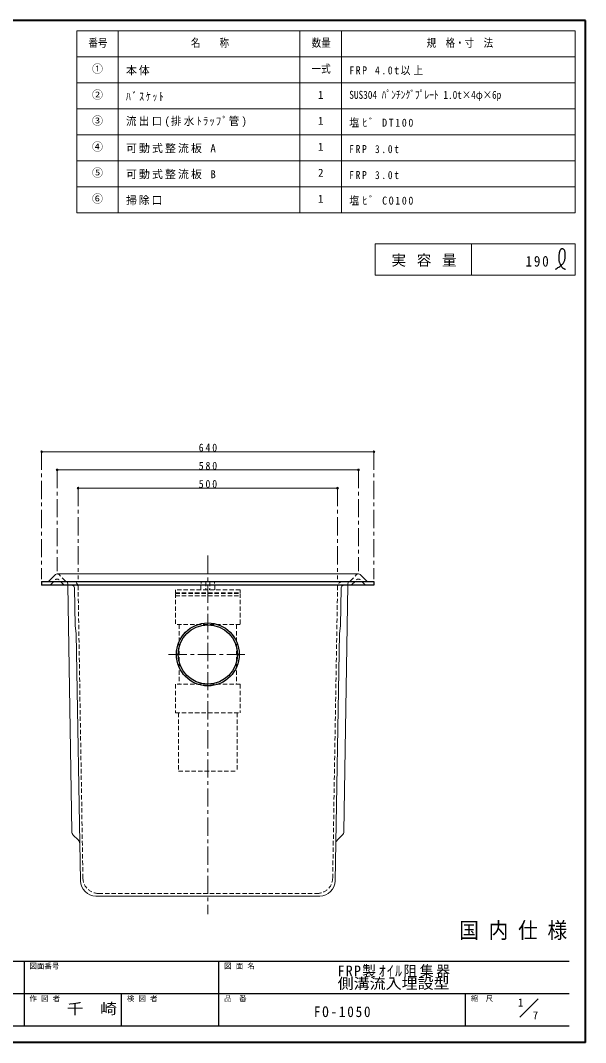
# Model space of a CAD drawing. Units: millimetres at full size, sheet at 1:7; details may follow other scales. Extents: x -1474 to 1361, y -976 to 991.
# Drawn here: x 273 to 1361, y -976 to 991 of the extents above; entities that cross this region are included whole.
import ezdxf
from ezdxf.enums import TextEntityAlignment as Align

# ---------------------------------------------------------------- set-up
doc = ezdxf.new("R2010")
doc.units = ezdxf.units.MM
doc.header["$LTSCALE"] = 7
doc.header["$PDMODE"] = 32
doc.header["$PDSIZE"] = 3.5
doc.linetypes.add('CHAIN1', pattern=[8, 5, -1, 1, -1])
doc.linetypes.add('DASHED1', pattern=[1.8, 1.2, -0.6])
doc.layers.add('0-0_ﾚｲﾔ1', color=7, linetype='Continuous', lineweight=18)
doc.styles.add('ＭＳ ゴシック', font='')
doc.styles.get('ＭＳ ゴシック').set_extended_font_data('MS Gothic')

msp = doc.modelspace()

# ---------------------------------------------------------------- linework, layer by layer
at = {"layer": '0-0_ﾚｲﾔ1', "color": 1, "lineweight": 40}
for p, q in [((1360.996, 991.391), (-1474.004, 991.391)), ((1360.996, -975.609), (1360.996, 991.391)), ((1360.996, -975.609), (-1474.004, -975.609))]:
    msp.add_line(p, q, dxfattribs=at)
at = {"layer": '0-0_ﾚｲﾔ1', "color": 3}
for p, q in [((1340.996, 971.391), (380.996, 971.391)), ((460.996, 621.391), (460.996, 971.391)), ((810.996, 621.391), (810.996, 971.391)), ((890.996, 621.391), (890.996, 971.391)), ((1340.996, 621.391), (1340.996, 971.391)), ((1340.996, 921.391), (380.996, 921.391)), ((1340.996, 871.391), (380.996, 871.391)), ((1340.996, 821.391), (380.996, 821.391)), ((1340.996, 771.391), (380.996, 771.391)), ((1340.996, 721.391), (380.996, 721.391)), ((1340.996, 671.391), (380.996, 671.391)), ((955.996, 561.391), (1340.996, 561.391)), ((1140.996, 501.391), (1140.996, 561.391))]:
    msp.add_line(p, q, dxfattribs=at)
at = {"layer": '0-0_ﾚｲﾔ1', "color": 4, "lineweight": 9}
for p, q in [((313.496, 161.391), (953.496, 161.391)), ((343.496, 126.391), (923.496, 126.391)), ((383.496, 91.391), (883.496, 91.391)), ((371.508, -569.516), (363.61, -95.609)), ((895.483, -569.516), (903.382, -95.609)), ((383.91, -585.739), (374.495, -576.479)), ((883.082, -585.739), (892.497, -576.479))]:
    msp.add_line(p, q, dxfattribs=at)
at = {"layer": '0-0_ﾚｲﾔ1', "color": 4, "linetype": 'CHAIN1', "lineweight": 9}
for p, q in [((313.496, 161.391), (313.496, -83.609)), ((953.496, 161.391), (953.496, -83.609)), ((343.496, 126.391), (343.496, -68.609)), ((923.496, 126.391), (923.496, -68.609)), ((383.496, 91.391), (383.496, -83.609)), ((883.496, 91.391), (883.496, -83.609)), ((633.496, -38.609), (633.496, -728.609)), ((557.996, -228.609), (708.996, -228.609))]:
    msp.add_line(p, q, dxfattribs=at)
at = {"layer": '0-0_ﾚｲﾔ1'}
for p, q in [((328.178, -87.107), (339.923, -75.111)), ((343.496, -73.609), (923.496, -73.609)), ((938.814, -87.107), (927.068, -75.111)), ((377.911, -173.609), (376.691, -100.353)), ((889.08, -173.609), (890.301, -100.353)), ((377.911, -173.609), (380.162, -188.609)), ((889.08, -173.609), (886.83, -188.609)), ((380.162, -188.609), (388.087, -664.109)), ((878.905, -664.109), (886.83, -188.609)), ((418.083, -693.609), (848.909, -693.609)), ((1234.14, -926.964), (1269.496, -891.609))]:
    msp.add_line(p, q, dxfattribs=at)
at = {"layer": '0-0_ﾚｲﾔ1', "color": 4, "linetype": 'DASHED1', "lineweight": 9}
for p, q in [((358.814, -87.107), (347.068, -75.111)), ((908.178, -87.107), (919.923, -75.111)), ((331.121, -94.107), (339.923, -85.117)), ((355.871, -94.107), (347.068, -85.117)), ((363.61, -95.609), (363.493, -88.609)), ((903.382, -95.609), (903.499, -88.609)), ((911.121, -94.107), (919.923, -85.117)), ((935.871, -94.107), (927.068, -85.117)), ((393.004, -659.109), (383.659, -98.427)), ((873.987, -659.109), (883.332, -98.427)), ((423, -688.609), (843.992, -688.609))]:
    msp.add_line(p, q, dxfattribs=at)
at = {"layer": '0-0_ﾚｲﾔ1', "color": 5, "lineweight": 25}
for p, q in [((313.496, -88.609), (313.496, -95.609)), ((313.496, -88.609), (953.496, -88.609)), ((953.496, -95.609), (313.496, -95.609)), ((953.496, -88.609), (953.496, -95.609))]:
    msp.add_line(p, q, dxfattribs=at)
at = {"layer": '0-0_ﾚｲﾔ1', "linetype": 'DASHED1'}
for p, q in [((619.996, -104.609), (620.496, -88.609)), ((629.496, -88.609), (629.996, -104.609)), ((637.496, -88.609), (636.996, -104.609)), ((646.996, -104.609), (646.496, -88.609)), ((570.996, -104.609), (570.996, -110.109)), ((695.996, -104.609), (570.996, -104.609)), ((570.996, -110.109), (695.996, -110.109)), ((570.996, -111.109), (570.996, -171.109)), ((570.996, -116.109), (695.996, -116.109)), ((695.996, -110.109), (695.996, -104.609)), ((695.996, -171.109), (570.996, -171.109)), ((578.496, -171.109), (578.496, -286.109)), ((688.496, -171.109), (688.496, -286.109)), ((695.996, -286.109), (695.996, -341.109)), ((570.996, -341.109), (695.996, -341.109)), ((576.996, -341.109), (576.996, -453.609)), ((689.996, -341.109), (689.996, -453.609)), ((576.996, -453.609), (689.996, -453.609))]:
    msp.add_line(p, q, dxfattribs=at)
at = {"layer": '0-0_ﾚｲﾔ1', "color": 6, "lineweight": 25}
for p, q in [((-1442.504, -819.109), (1329.496, -819.109)), ((279.496, -819.109), (279.496, -944.109)), ((654.496, -944.109), (654.496, -819.109)), ((1329.496, -881.609), (-95.504, -881.609)), ((466.996, -944.109), (466.996, -881.609)), ((1129.496, -944.109), (1129.496, -881.609)), ((1329.496, -944.109), (-1442.504, -944.109))]:
    msp.add_line(p, q, dxfattribs=at)
at = {"layer": '0-0_ﾚｲﾔ1', "color": 3}
for points in [[(1340.996, 621.391), (380.996, 621.391), (380.996, 971.391)], [(955.996, 561.391), (955.996, 501.391), (1340.996, 501.391), (1340.996, 561.391)]]:
    msp.add_lwpolyline(points, dxfattribs=at)
at = {"layer": '0-0_ﾚｲﾔ1', "color": 5, "lineweight": 25}
for points in [[(1303.349, 512.985), (1304.365, 513.57), (1306.109, 514.587), (1307.839, 515.629), (1309.543, 516.712), (1311.211, 517.851), (1312.835, 519.064), (1313.752, 519.806), (1314.425, 520.384), (1315.551, 521.425), (1316.618, 522.524), (1317.611, 523.683), (1318.514, 524.905), (1319.312, 526.192), (1319.72, 526.968), (1320.014, 527.601), (1320.458, 528.722), (1320.827, 529.873), (1321.125, 531.048), (1321.356, 532.238), (1321.525, 533.436), (1321.596, 534.131), (1321.65, 534.85), (1321.703, 536.089), (1321.714, 537.327), (1321.696, 538.568), (1321.66, 539.815), (1321.619, 541.071), (1321.596, 541.805), (1321.576, 542.576), (1321.526, 543.909), (1321.419, 545.232), (1321.211, 546.529), (1320.857, 547.786), (1320.312, 548.985), (1319.891, 549.649), (1319.621, 550.005), (1319.1, 550.584), (1318.519, 551.098), (1317.89, 551.524)], [(1317.89, 551.524), (1317.227, 551.836), (1316.542, 552.01), (1316.139, 552.037), (1315.807, 552.015), (1315.239, 551.892), (1314.682, 551.672), (1314.143, 551.371), (1313.632, 551.005), (1313.156, 550.589), (1312.899, 550.331), (1312.543, 549.928), (1312.006, 549.191), (1311.558, 548.41), (1311.188, 547.594), (1310.884, 546.751), (1310.635, 545.89), (1310.512, 545.386), (1310.375, 544.752), (1310.18, 543.654), (1310.027, 542.551), (1309.905, 541.442), (1309.804, 540.329), (1309.712, 539.213), (1309.659, 538.565), (1309.594, 537.791), (1309.483, 536.457), (1309.391, 535.123), (1309.336, 533.792), (1309.335, 532.464), (1309.406, 531.142), (1309.488, 530.379), (1309.587, 529.718), (1309.812, 528.585), (1310.101, 527.461), (1310.446, 526.351), (1310.838, 525.255), (1311.27, 524.175), (1311.535, 523.558), (1311.734, 523.112)], [(1311.734, 523.112), (1312.088, 522.352), (1312.458, 521.6), (1312.844, 520.855), (1313.248, 520.115), (1313.669, 519.379), (1313.922, 518.953), (1314.226, 518.459), (1314.773, 517.616), (1315.358, 516.801), (1315.984, 516.029), (1316.661, 515.316), (1317.392, 514.678), (1317.845, 514.349), (1318.232, 514.103), (1318.932, 513.726), (1319.665, 513.399), (1320.424, 513.111), (1321.201, 512.852), (1321.989, 512.61), (1322.449, 512.473)]]:
    msp.add_lwpolyline(points, dxfattribs=at)
at = {"layer": '0-0_ﾚｲﾔ1', "linetype": 'DASHED1'}
for points in [[(570.996, -111.109), (695.996, -111.109), (695.996, -171.109)], [(695.996, -286.109), (570.996, -286.109), (570.996, -341.109)]]:
    msp.add_lwpolyline(points, dxfattribs=at)
at = {"layer": '0-0_ﾚｲﾔ1', "color": 5, "lineweight": 25}
for radius in [60.5, 57]:
    msp.add_circle((633.496, -228.609), radius, dxfattribs=at)
at = {"layer": '0-0_ﾚｲﾔ1'}
for centre, radius, start, end in [((343.496, -78.609), 5, 90, 135.6053), ((923.496, -78.609), 5, 44.3947, 90), ((324.605, -83.609), 5, 270, 315.6053), ((371.697, -100.609), 5, 1.04163, 90), ((895.294, -100.609), 5, 90, 178.95837), ((942.386, -83.609), 5, 224.3947, 270), ((418.083, -663.609), 30, 180.95484, 270), ((848.909, -663.609), 30, 270, 359.04516)]:
    msp.add_arc(centre, radius, start, end, dxfattribs=at)
at = {"layer": '0-0_ﾚｲﾔ1', "color": 4, "linetype": 'DASHED1', "lineweight": 9}
for centre, radius, start, end in [((343.496, -78.609), 5, 44.3947, 90), ((923.496, -78.609), 5, 90, 135.6053), ((327.548, -90.609), 5, 270, 315.6053), ((343.496, -88.615), 5, 44.3947, 135.6053), ((359.443, -90.609), 5, 224.3947, 270), ((362.386, -83.609), 5, 224.3947, 270), ((373.661, -98.609), 10, 1.04163, 90), ((893.33, -98.609), 10, 90, 178.95837), ((904.605, -83.609), 5, 270, 315.6053), ((907.548, -90.609), 5, 270, 315.6053), ((923.496, -88.615), 5, 44.3947, 135.6053), ((939.443, -90.609), 5, 224.3947, 270), ((423, -658.609), 30, 180.95484, 270), ((843.992, -658.609), 30, 270, 359.04516)]:
    msp.add_arc(centre, radius, start, end, dxfattribs=at)
at = {"layer": '0-0_ﾚｲﾔ1', "color": 4, "lineweight": 9}
for centre, start, end in [((381.507, -569.35), 180.95484, 225.47742), ((885.485, -569.35), 314.52258, 359.04516), ((376.898, -592.869), 0.95484, 45.47742), ((890.094, -592.869), 134.52258, 179.04516)]:
    msp.add_arc(centre, 10, start, end, dxfattribs=at)
at = {"layer": '0-0_ﾚｲﾔ1', "color": 4}
for p in [(313.496, 161.391), (953.496, 161.391), (343.496, 126.391), (923.496, 126.391), (383.496, 91.391), (883.496, 91.391)]:
    msp.add_point(p, dxfattribs=at)

# ---------------------------------------------------------------- texts
at = {"layer": '0-0_ﾚｲﾔ1', "style": 'ＭＳ ゴシック'}
for s, height, width, p in [('番号', 15.4, 0.85, (403.496, 935.891)), ('名\u3000\u3000称', 15.4, 0.85, (600.996, 935.891)), ('数量', 15.4, 0.85, (833.496, 935.891)), ('規\u3000格・寸\u3000法', 15.4, 0.85, (1054.746, 935.891)), ('一式', 15.4, 0.85, (833.496, 885.891)), ('SUS304 ﾊﾟﾝﾁﾝｸﾞﾌﾟﾚｰﾄ 1.0t×4φ×6p', 15.4, 0.85, (905.996, 835.891)), ('国 内 仕 様', 30.79, 0.9, (1117.746, -784.109)), ('側溝流入埋設型', 20.53, 1.1, (883.496, -878.359)), ('千\u3000崎', 20.53, 1.15, (361.996, -926.859))]:
    msp.add_text(s, height=height, dxfattribs=dict(at, width=width)).set_placement(p, align=Align.BOTTOM_LEFT)
for s, height, p in [('①', 15.4, (410.496, 885.891)), ('②', 15.4, (410.496, 835.891)), ('1', 15.4, (845.746, 835.891)), ('③', 15.4, (410.496, 785.891)), ('1', 15.4, (845.746, 785.891)), ('④', 15.4, (410.496, 735.891)), ('1', 15.4, (845.746, 735.891)), ('⑤', 15.4, (410.496, 685.891)), ('2', 15.4, (845.746, 685.891)), ('⑥', 15.4, (410.496, 635.891)), ('1', 15.4, (845.746, 635.891)), ('図面番号', 10.26, (289.996, -836.609)), ('図 面 名', 10.26, (664.996, -836.609)), ('作 図 者', 10.26, (289.996, -899.109)), ('検 図 者', 10.26, (477.496, -899.109)), ('品\u3000番', 10.26, (664.996, -899.109)), ('縮\u3000尺', 10.26, (1139.996, -899.109)), ('1', 15.4, (1230.585, -910.876)), ('7', 15.4, (1259.089, -935.641))]:
    msp.add_text(s, height=height, dxfattribs=at).set_placement(p, align=Align.BOTTOM_LEFT)
at = {"layer": '0-0_ﾚｲﾔ1', "attachment_point": 7, "style": 'ＭＳ ゴシック'}
for s, insert, char_height in [('\\T1.17;本体', (475.996, 885.891), 15.4), ('\\T1.31;\\W0.9;FRP\\~4.0t以上', (905.996, 885.891), 15.4), ('\\T1.39;\\W0.85;ﾊﾞｽｹｯﾄ', (475.996, 835.891), 15.4), ('\\T1.24;\\W0.95;流出口(排水ﾄﾗｯﾌﾟ管)', (475.996, 785.891), 15.4), ('\\T1.34;\\W0.9;塩ﾋﾞ\\~DT100', (905.996, 785.891), 15.4), ('\\T1.19;可動式整流板\\~A', (475.996, 735.891), 15.4), ('\\T1.39;\\W0.85;FRP\\~3.0t', (905.996, 735.891), 15.4), ('\\T1.19;可動式整流板\\~B', (475.996, 685.891), 15.4), ('\\T1.39;\\W0.85;FRP\\~3.0t', (905.996, 685.891), 15.4), ('\\T1.17;掃除口', (475.996, 635.891), 15.4), ('\\T1.34;\\W0.9;塩ﾋﾞ\\~CO100', (905.996, 635.891), 15.4), ('\\T1.16;実\\~容\\~量', (987.246, 517.391), 20.53), ('\\T1.27;\\W0.9;190', (1245.496, 517.391), 20.53), ('\\T1.38;\\W0.9;640', (615.996, 161.391), 15.4), ('\\T1.38;\\W0.9;580', (615.996, 126.391), 15.4), ('\\T1.38;\\W0.9;500', (615.996, 91.391), 15.4), ('\\T1.19;\\W0.95;FRP製ｵｲﾙ阻集器', (883.496, -850.359), 20.53), ('\\T1.28;\\W0.9;FO-1050', (837.746, -926.859), 20.53)]:
    msp.add_mtext(s, dxfattribs=dict(at, insert=insert, char_height=char_height))

doc.saveas('drawing.dxf')
